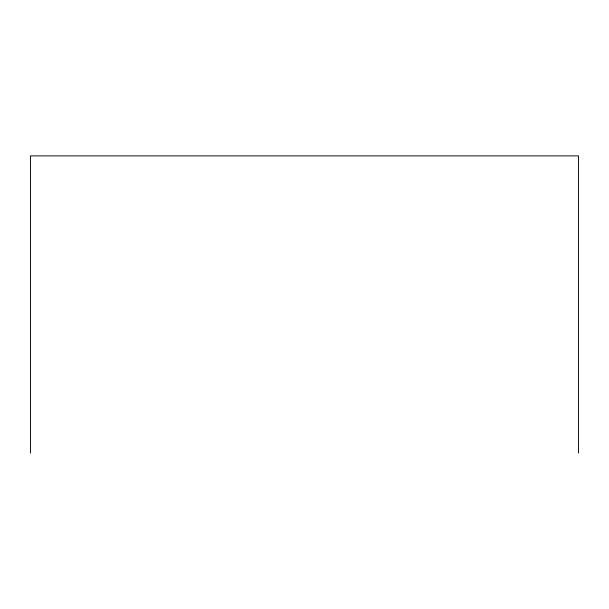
<?xml version="1.0" encoding="UTF-8"?>
<svg xmlns="http://www.w3.org/2000/svg" width="609" height="609" viewBox="0 0 609 609"><rect width="100%" height="100%" fill="white"/><g stroke="black" fill="none" stroke-linecap="round" stroke-linejoin="round"><path stroke-width="0.91" d="M578.55 453.111L578.55 155.889L30.45 155.889L30.45 453.111"/></g></svg>
